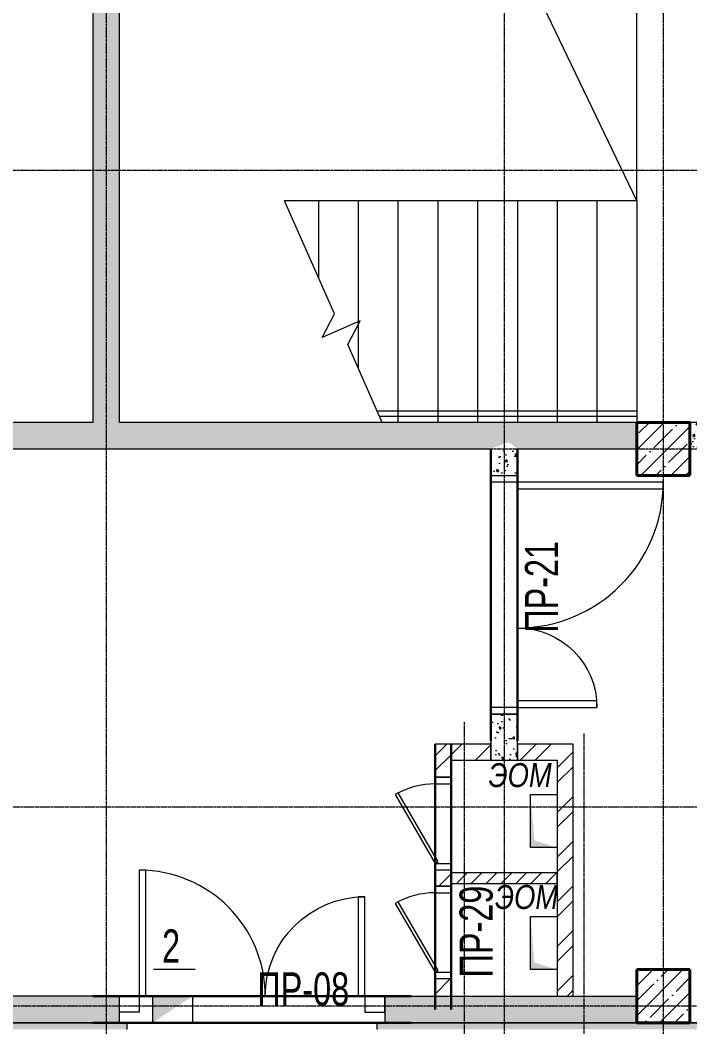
# Model space of a CAD drawing. Header units: millimetres. Extents: x -65509 to 912790, y 446 to 713294.
# Drawn here: x 195847 to 200895, y 195819 to 203407 of the extents above; entities that cross this region are included whole.
import ezdxf
from ezdxf.enums import TextEntityAlignment as Align

# ---------------------------------------------------------------- set-up
doc = ezdxf.new("R2010")
doc.units = ezdxf.units.MM
doc.linetypes.add('CENTER2', pattern=[28.575, 19.05, -3.175, 3.175, -3.175])
doc.linetypes.add('HIDDEN2', pattern=[4.7625, 3.175, -1.5875])
for name, color, linetype, lineweight in [('АР_Двери', 5, 'Continuous', 9), ('АР_Двери_витраж', 250, 'Continuous', 9), ('АР_Колонны', 250, 'Continuous', 30), ('АР_Отв. марка', 250, 'Continuous', 9), ('АР_Стены ЖБ', 250, 'Continuous', 35), ('АР_Стены кирпич', 250, 'Continuous', 20), ('АР_Стены ПЕНОблок', 250, 'Continuous', 20), ('АР_Стены_дефшов', 250, 'Continuous', 0), ('АР_Ф_ЛК', 250, 'Continuous', 5), ('АР_Штриховка', 250, 'Continuous', 0), ('Двери кабины', 250, 'Continuous', 0), ('РД_Оси_100', 250, 'Continuous', 0), ('СС_Отверстия', 250, 'Continuous', 9), ('ЭОМ_отверстия', 250, 'Continuous', 5)]:
    doc.layers.add(name, color=color, linetype=linetype, lineweight=lineweight)
for name, color, linetype in [('ЛК_Открытая', 250, 'Continuous'), ('РД_Витраж_вн', 250, 'Continuous'), ('РД_Перемычка инж проемов', 250, 'Continuous')]:
    doc.layers.add(name, color=color, linetype=linetype)
doc.layers.add('РД_Проем', color=250, linetype='Continuous', lineweight=0, plot=False)
doc.layers.add('РД_проем_инж перемыч_подсчет', color=250, linetype='Continuous', lineweight=30, plot=False)
doc.styles.add('Arial0', font='arial.ttf')
doc.styles.add('MtXpl_Arial_Narrow', font='ARIALNI.TTF')
doc.styles.add('ккк', font='isocpeur.ttf', dxfattribs={"width": 0.85, "oblique": 15})
pattern_1 = [(45, (142195.16, 127275.07), (-112.2532, 112.2532), []), (45, (142307.41, 127275.07), (-112.2532, 112.2532), [198.4375, -39.6875, 0, -39.6875])]

# ---------------------------------------------------------------- blocks, each defined once
blk = doc.blocks.new('СОШ_2200_АР_ОСИ_М100_28.05.24')
at = {"layer": 'РД_Оси_100', "linetype": 'CENTER2'}
for p, q in [((-5954.958, 75000), (119910, 75000)), ((-5954.958, 72900), (95715.503, 72900))]:
    blk.add_line(p, q, dxfattribs=at)
for points in [[(54300, 139938.679), (54300, -6155)], [(57300, 139938.679), (57300, -6155)], [(58500, 139938.679), (58500, -6155)], [(57000, 70839.76), (57000, -5755), (56700, -6155)], [(57900, 70753.904), (57900, -6155)], [(119910, 70200), (-5954.958, 70200)], [(95715.503, 68700), (-5454.958, 68700), (-5954.958, 68850)]]:
    blk.add_lwpolyline(points, dxfattribs=at)
blk = doc.blocks.new('otv')
at = {"linetype": 'Continuous'}
blk.add_lwpolyline([(0, -1), (0, 0), (1, 0), (1, -1)], close=True, dxfattribs=at)
blk.add_solid([(0, -1), (0, 0), (0.135, -0.137), (1, 0)], dxfattribs=at)
blk = doc.blocks.new('ЛК_открытая 1 эт 1500')
at = {"layer": 'АР_Ф_ЛК', "color": 5, "lineweight": 0}
for p, q in [((-920, 0), (-920, 2654.3)), ((-920, 2400), (-343.1, 2400)), ((-920, 2100), (337.5, 2100)), ((665, 0), (665, 1955.7)), ((705, 0), (705, 1938)), ((750, 0), (750, 1918.2)), ((-920, 1800), (750, 1800)), ((-920, 1500), (750, 1500)), ((-920, 1200), (750, 1200)), ((-920, 900), (750, 900)), ((-920, 600), (750, 600)), ((-920, 300), (750, 300)), ((-920, 0), (750, 0))]:
    blk.add_line(p, q, dxfattribs=at)
blk.add_lwpolyline([(750, 1918.2), (161.9, 2177.4), (-15.5, 2084.9), (110.5, 2370.8), (-66.9, 2278.2), (-920, 2654.3)], dxfattribs=at)
at = {"layer": 'АР_Ф_ЛК', "lineweight": 0}
blk.add_lwpolyline([(-85, 2070.6, 0, 150, 0), (-85, 1604.4, 0, 0, 0), (-85, 0, 0, 0, 0)], format="xyseb", dxfattribs=at)
blk = doc.blocks.new('MOK-МаркаПроема инж.')
blk.add_line((-1.328, -1.754), (1.802, -1.754))
at = {"color": 0, "style": 'Arial0', "width": 0.7}
blk.add_attdef('АР-ПРОЕМ:Коробка', text='', height=2.5, dxfattribs=at).set_placement((0, 0), align=Align.MIDDLE)
blk = doc.blocks.new('MOK-МаркаПеремычки')
at = {"color": 0, "style": 'ккк', "oblique": 15, "width": 0.85}
blk.add_attdef('АР-ПРОЕМ:ПЕРЕМЫЧКА', text='', height=2.5, dxfattribs=at).set_placement((0, 0), align=Align.MIDDLE)

msp = doc.modelspace()

# ---------------------------------------------------------------- hatches: boundary and pattern name
at = {"layer": 'АР_Штриховка', "linetype": 'Continuous', "lineweight": 0}
h = msp.add_hatch(dxfattribs=at)
h.set_pattern_fill('AR-CONC', color=256, angle=-315, style=0)
h.set_pattern_definition([(95, (142195.16, 127275.07), (140.09465, 117.55338), [19.05, -209.55]), (40, (142195.16, 127275.07), (-160.01845, 110.17673), [15.24, -167.6406]), (145.45144, (142206.83, 127284.87), (-19.9238, 227.7301), [16.19, -178.09024]), (91.1842, (142159.24, 127311), (221.41024, 161.9534), [28.575, -314.325]), (141.63556, (142177.7, 127324.5), (-7.0866, 342.82676), [24.285, -267.1356]), (36.18415, (142159.24, 127311), (-7.0866, 342.8268), [22.86, -251.4597]), (66, (142186.18, 127319.97), (179.51998, 34.89515), [19.05, -209.55]), (11, (142186.18, 127319.97), (-86.53993, 173.9412), [15.24, -167.64]), (116.45145, (142201.14, 127322.88), (92.98005, 208.83634), [16.19, -178.08994]), (82.5, (142195.16, 127275.07), (-57.60547, 61.973414), [0, -165.608, 0, -170.18, 0, -168.275]), (52.5, (142195.16, 127275.07), (-23.58973, 118.087), [0, -97.028, 0, -161.798, 0, -64.135]), (12.5, (142155.105, 127235.02), (99.927863, 91.826196), [0, -63.5, 0, -198.12, 0, -262.89]), (2.5, (142137.14, 127217.06), (86.7639, 122.72239), [0, -82.55, 0, -131.572, 0, -186.69])])
h.paths.add_polyline_path([(196595.157, 217825.073), (196461.824, 217875.073), (196395.157, 217825.073), (196395.157, 210025.073), (196595.157, 210025.073)], flags=0)
h.paths.add_polyline_path([(196595.157, 209325.073), (196395.157, 209325.073), (196395.157, 200375.073), (196461.824, 200325.073), (196595.157, 200375.073)], flags=0)
h = msp.add_hatch(dxfattribs=at)
h.set_pattern_fill('AR-CONC', color=256, angle=-315, style=0)
h.set_pattern_definition([(95, (142195.16, 127275.07), (140.09465, 117.55338), [19.05, -209.55]), (40, (142195.16, 127275.07), (-160.01845, 110.17673), [15.24, -167.6406]), (145.45144, (142206.83, 127284.87), (-19.9238, 227.7301), [16.19, -178.09024]), (91.1842, (142159.24, 127311), (221.41024, 161.9534), [28.575, -314.325]), (141.63556, (142177.7, 127324.5), (-7.0866, 342.8268), [24.285, -267.1356]), (36.18415, (142159.24, 127311), (-7.0866, 342.8268), [22.86, -251.4597]), (66, (142186.18, 127319.97), (179.51998, 34.89515), [19.05, -209.55]), (11, (142186.18, 127319.97), (-86.53993, 173.9412), [15.24, -167.64]), (116.45145, (142201.14, 127322.88), (92.98005, 208.83634), [16.19, -178.08994]), (82.5, (142195.16, 127275.07), (-57.60547, 61.973414), [0, -165.608, 0, -170.18, 0, -168.275]), (52.5, (142195.16, 127275.07), (-23.58973, 118.087), [0, -97.028, 0, -161.798, 0, -64.135]), (12.5, (142155.105, 127235.02), (99.927863, 91.826196), [0, -63.5, 0, -198.12, 0, -262.89]), (2.5, (142137.14, 127217.06), (86.7639, 122.7224), [0, -82.55, 0, -131.572, 0, -186.69])])
h.paths.add_polyline_path([(200495.157, 200175.073), (200495.157, 200375.073), (199595.157, 200375.073), (199528.491, 200225.073), (199595.157, 200175.073)], flags=0)
h.paths.add_polyline_path([(199395.157, 200175.073), (199528.491, 200225.073), (199595.157, 200375.073), (196595.157, 200375.073), (196461.824, 200325.073), (196395.157, 200175.073)], flags=0)
h.paths.add_polyline_path([(196395.157, 200175.073), (196461.824, 200325.073), (196395.157, 200375.073), (195495.157, 200375.073), (195495.157, 200175.073)], flags=0)
at = {"layer": 'АР_Штриховка', "linetype": 'Continuous', "lineweight": 5}
h = msp.add_hatch(dxfattribs=at)
h.set_pattern_fill('ANSI35', color=256, scale=25, style=0)
h.set_pattern_definition(pattern_1)
h.paths.add_polyline_path([(200495.157, 199975.073), (200895.157, 199975.073), (200895.157, 200375.073), (200495.157, 200375.073)], flags=0)
at = {"layer": 'АР_Штриховка', "linetype": 'Continuous', "lineweight": 0}
h = msp.add_hatch(dxfattribs=at)
h.set_pattern_fill('AR-CONC', color=256, angle=-315, style=0)
h.set_pattern_definition([(95, (142195.16, 127275.07), (140.09465, 117.55338), [19.05, -209.55]), (40, (142195.16, 127275.07), (-160.01845, 110.17673), [15.24, -167.6406]), (145.45144, (142206.83, 127284.87), (-19.9238, 227.7301), [16.19, -178.09024]), (91.1842, (142159.24, 127311), (221.41024, 161.9534), [28.575, -314.325]), (141.63556, (142177.7, 127324.5), (-7.0866, 342.8268), [24.285, -267.1356]), (36.18415, (142159.24, 127311), (-7.0866, 342.8268), [22.86, -251.4597]), (66, (142186.18, 127319.97), (179.51998, 34.89515), [19.05, -209.55]), (11, (142186.18, 127319.97), (-86.53993, 173.9412), [15.24, -167.64]), (116.45145, (142201.14, 127322.88), (92.98005, 208.83634), [16.19, -178.08994]), (82.5, (142195.16, 127275.07), (-57.60547, 61.973414), [0, -165.608, 0, -170.18, 0, -168.275]), (52.5, (142195.16, 127275.07), (-23.58973, 118.087), [0, -97.028, 0, -161.798, 0, -64.135]), (12.5, (142155.105, 127235.02), (99.927863, 91.826196), [0, -63.5, 0, -198.12, 0, -262.89]), (2.5, (142137.14, 127217.06), (86.7639, 122.7224), [0, -82.55, 0, -131.572, 0, -186.69])])
h.paths.add_polyline_path([(204195.157, 200175.073), (204195.157, 200375.073), (203895.157, 200375.073), (203895.157, 200175.073)], flags=0)
h.paths.add_polyline_path([(202095.157, 200175.073), (202095.157, 200375.073), (200895.157, 200375.073), (200895.157, 200175.073)], flags=0)
h = msp.add_hatch(dxfattribs=at)
h.set_pattern_fill('AR-CONC', color=256, angle=45, style=0)
h.set_pattern_definition([(95, (142195.16, 127275.07), (140.09465, 117.55338), [19.05, -209.55]), (40, (142195.16, 127275.07), (-160.01845, 110.17673), [15.24, -167.6406]), (145.45144, (142206.83, 127284.87), (-19.9238, 227.7301), [16.19, -178.09024]), (91.1842, (142159.24, 127311), (221.41024, 161.9534), [28.575, -314.325]), (141.63556, (142177.7, 127324.5), (-7.0866, 342.8268), [24.285, -267.1356]), (36.18415, (142159.24, 127311), (-7.0866, 342.8268), [22.86, -251.4597]), (66, (142186.18, 127319.97), (179.51998, 34.89515), [19.05, -209.55]), (11, (142186.18, 127319.97), (-86.53993, 173.9412), [15.24, -167.64]), (116.45145, (142201.14, 127322.88), (92.98005, 208.83634), [16.19, -178.08994]), (82.5, (142195.16, 127275.07), (-57.60547, 61.973414), [0, -165.608, 0, -170.18, 0, -168.275]), (52.5, (142195.16, 127275.07), (-23.58973, 118.087), [0, -97.028, 0, -161.798, 0, -64.135]), (12.5, (142155.105, 127235.02), (99.927863, 91.826196), [0, -63.5, 0, -198.12, 0, -262.89]), (2.5, (142137.14, 127217.06), (86.7639, 122.7224), [0, -82.55, 0, -131.572, 0, -186.69])])
h.paths.add_polyline_path([(199395.157, 197830.075), (199595.157, 197830.075), (199595.157, 198175.073), (199395.157, 198175.073)], flags=0)
h.paths.add_polyline_path([(199395.157, 199975.073), (199595.157, 199975.073), (199595.157, 200175.073), (199528.491, 200225.073), (199395.157, 200175.073)], flags=0)
h = msp.add_hatch(dxfattribs=at)
h.set_pattern_fill('ANSI32', color=256, scale=25, style=0)
h.set_pattern_definition([(45, (142195.16, 127275.07), (-168.3798, 168.3798), []), (45, (142307.4, 127275.07), (-168.3798, 168.3798), [])])
h.paths.add_polyline_path([(198975.157, 196050.074), (199095.157, 196050.074), (199095.157, 196180.073), (198975.157, 196180.073)], flags=0)
h.paths.add_polyline_path([(198975.157, 196880.073), (199095.157, 196880.073), (199095.157, 196900.073), (199095.157, 196980.073), (198975.157, 196980.073)], flags=0)
h.paths.add_polyline_path([(199095.157, 197000.073), (198975.157, 197000.073), (198975.157, 196980.073), (199095.157, 196980.073)], flags=0)
h.paths.add_polyline_path([(198975.158, 197700.073), (199095.158, 197700.073), (199095.158, 197950.074), (198975.158, 197950.074)], flags=0)
h = msp.add_hatch(dxfattribs=at)
h.set_pattern_fill('ANSI32', color=256, scale=25, angle=-359.9999999, style=0)
h.set_pattern_definition([(45, (142195.16, 127275.07), (-168.3798, 168.3798), []), (45, (142307.4, 127275.07), (-168.3798, 168.3798), [])])
h.paths.add_polyline_path([(199095.157, 197950.075), (199095.157, 197830.075), (199395.161, 197830.075), (199395.161, 197950.075)], flags=0)
h = msp.add_hatch(dxfattribs=at)
h.set_pattern_fill('ANSI32', color=256, scale=25, style=0)
h.set_pattern_definition([(45, (142195.16, 127275.07), (-168.3798, 168.3798), []), (45, (142307.4, 127275.07), (-168.3798, 168.3798), [])])
h.paths.add_polyline_path([(199895.157, 197830.075), (200015.157, 197950.075), (199595.157, 197950.075), (199595.157, 197830.075)], flags=0)
h = msp.add_hatch(dxfattribs=at)
h.set_pattern_fill('ANSI32', color=256, scale=25, angle=-360, style=0)
h.set_pattern_definition([(45, (142195.16, 127275.07), (-168.3798, 168.3798), []), (45, (142307.4, 127275.07), (-168.3798, 168.3798), [])])
h.paths.add_polyline_path([(200015.157, 197950.075), (199895.157, 197830.075), (199895.157, 196050.074), (200015.157, 196050.074)], flags=0)
at = {"layer": 'АР_Штриховка', "linetype": 'Continuous', "lineweight": 0, "ltscale": 0.5}
h = msp.add_hatch(dxfattribs=at)
h.set_pattern_fill('ANSI31', color=256, scale=25, angle=-360, style=0)
h.set_pattern_definition([(45, (142195.16, 127275.07), (-56.1266, 56.1266), [])])
h.paths.add_polyline_path([(199895.157, 196900.073), (199895.157, 196980.073), (199095.157, 196980.073), (199095.157, 196900.073)], flags=0)
at = {"layer": 'АР_Штриховка', "linetype": 'Continuous', "lineweight": 5}
h = msp.add_hatch(dxfattribs=at)
h.set_pattern_fill('ANSI35', color=256, scale=25, style=0)
h.set_pattern_definition(pattern_1)
h.paths.add_polyline_path([(200495.157, 195850.073), (200895.157, 195850.073), (200895.157, 196250.073), (200495.157, 196250.073)], flags=0)
at = {"layer": 'АР_Штриховка', "linetype": 'Continuous', "lineweight": 0}
h = msp.add_hatch(dxfattribs=at)
h.set_pattern_fill('AR-CONC', color=256, angle=-315, style=0)
h.set_pattern_definition([(95, (142195.16, 127275.07), (140.09465, 117.55338), [19.05, -209.55]), (40, (142195.16, 127275.07), (-160.01845, 110.17673), [15.24, -167.6406]), (145.45144, (142206.83, 127284.87), (-19.9238, 227.7301), [16.19, -178.09024]), (91.1842, (142159.24, 127311), (221.41024, 161.9534), [28.575, -314.325]), (141.63556, (142177.7, 127324.5), (-7.0866, 342.8268), [24.285, -267.1356]), (36.18415, (142159.24, 127311), (-7.0866, 342.8268), [22.86, -251.4597]), (66, (142186.18, 127319.97), (179.51998, 34.89515), [19.05, -209.55]), (11, (142186.18, 127319.97), (-86.53993, 173.9412), [15.24, -167.64]), (116.45145, (142201.14, 127322.88), (92.98005, 208.83634), [16.19, -178.08994]), (82.5, (142195.16, 127275.07), (-57.60547, 61.973414), [0, -165.608, 0, -170.18, 0, -168.275]), (52.5, (142195.16, 127275.07), (-23.58973, 118.087), [0, -97.028, 0, -161.798, 0, -64.135]), (12.5, (142155.105, 127235.02), (99.927863, 91.826196), [0, -63.5, 0, -198.12, 0, -262.89]), (2.5, (142137.14, 127217.06), (86.7639, 122.7224), [0, -82.55, 0, -131.572, 0, -186.69])])
h.paths.add_polyline_path([(200495.155, 195850.075), (200495.155, 196050.075), (199895.157, 196050.074), (199895.158, 195850.074)], flags=0)
h.paths.add_polyline_path([(199895.158, 195850.074), (199895.157, 196050.074), (198595.157, 196050.074), (198595.158, 195850.074)], flags=0)
h.paths.add_polyline_path([(196595.157, 195850.073), (196595.157, 196050.073), (195495.157, 196050.073), (195495.158, 195850.073)], flags=0)
h = msp.add_hatch(dxfattribs=at)
h.set_pattern_fill('AR-CONC', color=256, angle=45, style=0)
h.set_pattern_definition([(95, (142195.16, 127275.07), (140.09465, 117.55338), [19.05, -209.55]), (40, (142195.16, 127275.07), (-160.01845, 110.17673), [15.24, -167.6406]), (145.45144, (142206.83, 127284.87), (-19.9238, 227.7301), [16.19, -178.09024]), (91.1842, (142159.24, 127311), (221.41024, 161.9534), [28.575, -314.325]), (141.63556, (142177.7, 127324.5), (-7.0866, 342.8268), [24.285, -267.1356]), (36.18415, (142159.24, 127311), (-7.0866, 342.8268), [22.86, -251.4597]), (66, (142186.18, 127319.97), (179.51998, 34.89515), [19.05, -209.55]), (11, (142186.18, 127319.97), (-86.53993, 173.9412), [15.24, -167.64]), (116.45145, (142201.14, 127322.88), (92.98005, 208.83634), [16.19, -178.08994]), (82.5, (142195.16, 127275.07), (-57.60547, 61.973414), [0, -165.608, 0, -170.18, 0, -168.275]), (52.5, (142195.16, 127275.07), (-23.58973, 118.087), [0, -97.028, 0, -161.798, 0, -64.135]), (12.5, (142155.105, 127235.02), (99.927863, 91.826196), [0, -63.5, 0, -198.12, 0, -262.89]), (2.5, (142137.14, 127217.06), (86.7639, 122.7224), [0, -82.55, 0, -131.572, 0, -186.69])])
h.paths.add_polyline_path([(204195.155, 195850.073), (204195.155, 196050.073), (200895.157, 196050.074), (200895.157, 195850.074)], flags=0)
h = msp.add_hatch(dxfattribs=at)
h.set_pattern_fill('HONEY', color=256, scale=10, style=0)
h.set_pattern_definition([(360, (142195.157, 127275.073), (47.625, 27.4963064), [31.75, -63.5]), (120, (142195.157, 127275.073), (-47.625, 27.496307), [31.75, -63.5]), (60, (142195.157, 127275.073), (1e-07, 54.992613), [-63.5, 31.75])])
h.paths.add_polyline_path([(187895.157, 195850.073), (187895.157, 195800.073), (187995.325, 195800.073), (188011.98, 195837.573), (187995.309, 195850.073)], flags=0)
h.paths.add_polyline_path([(188045.309, 195850.073), (188011.98, 195837.573), (187995.325, 195800.073), (196655.157, 195800.073), (196655.157, 195850.073)], flags=0)
h.paths.add_polyline_path([(198535.157, 195850.073), (198535.157, 195800.073), (207995.156, 195800.073), (207995.156, 195850.073)], flags=0)
at = {"layer": 'СС_Отверстия', "linetype": 'Continuous', "lineweight": 5}
for points in [[(197145.157, 196050.073), (196845.157, 196050.073), (196995.157, 195950.073)], [(196845.157, 196050.073), (196845.158, 195850.073), (196995.157, 195950.073)]]:
    msp.add_hatch(color=256, dxfattribs=at).paths.add_polyline_path(points, flags=0)

# ---------------------------------------------------------------- linework, layer by layer
at = {"layer": 'АР_Двери', "linetype": 'Continuous', "lineweight": 9}
for points in [[(199395.157, 199925.073), (199395.157, 199975.073), (199595.157, 199975.073), (199595.157, 199925.073)], [(199595.157, 199925.073), (199595.157, 199875.073), (200695.157, 199875.073), (200695.157, 199925.073)], [(200195.157, 198225.073), (200195.157, 198275.073), (199595.157, 198275.073), (199595.157, 198225.073)], [(199395.157, 198225.073), (199395.157, 198175.073), (199595.157, 198175.073), (199595.157, 198225.073)]]:
    msp.add_lwpolyline(points, close=True, dxfattribs=at)
msp.add_arc((199595.157, 199925.073), 1100, 270, 0, dxfattribs=at)
at = {"layer": 'АР_Двери', "linetype": 'Continuous', "lineweight": 9, "extrusion": (0, 0, -1)}
msp.add_arc((-199595.157, 198225.073), 600, 90, 180, dxfattribs=at)
at = {"layer": 'АР_Двери_витраж', "linetype": 'Continuous', "lineweight": 9}
for points in [[(196745.157, 196050.073), (196795.157, 196050.073), (196795.157, 197000.073), (196745.157, 197000.073)], [(198445.157, 196800.074), (198395.157, 196800.074), (198395.157, 196050.074), (198445.157, 196050.074)], [(196745.157, 195930.073), (196595.157, 195930.073), (196595.157, 196050.073), (196745.157, 196050.073)], [(198445.157, 195930.074), (198595.157, 195930.074), (198595.157, 196050.074), (198445.157, 196050.074)]]:
    msp.add_lwpolyline(points, close=True, dxfattribs=at)
msp.add_arc((196745.157, 196050.073), 950, 0.0000207, 90.0000207, dxfattribs=at)
at = {"layer": 'АР_Двери_витраж', "linetype": 'Continuous', "lineweight": 9, "extrusion": (0, 0, -1)}
msp.add_arc((-198445.157, 196050.074), 750, 359.9999793, 89.9999793, dxfattribs=at)
at = {"layer": 'АР_Колонны', "linetype": 'HIDDEN2', "lineweight": 25}
for p, q in [((200495.157, 200375.073), (200895.157, 200375.073)), ((200495.157, 199975.073), (200495.157, 200375.073)), ((200895.157, 200375.073), (200895.157, 199975.073)), ((200895.157, 199975.073), (200495.157, 199975.073)), ((200495.157, 196250.073), (200895.157, 196250.073)), ((200495.157, 195850.073), (200495.157, 196250.073)), ((200895.157, 196250.073), (200895.157, 195850.073)), ((200895.157, 195850.073), (200495.157, 195850.073))]:
    msp.add_line(p, q, dxfattribs=at)
at = {"layer": 'АР_Колонны', "linetype": 'Continuous', "lineweight": 35}
for p, q in [((200495.157, 200375.073), (200895.157, 200375.073)), ((200495.157, 199975.073), (200495.157, 200375.073)), ((200895.157, 199975.073), (200895.157, 200375.073)), ((200495.157, 199975.073), (200895.157, 199975.073)), ((200495.157, 196250.073), (200895.157, 196250.073)), ((200495.157, 195850.073), (200495.157, 196250.073)), ((200895.157, 195850.073), (200895.157, 196250.073)), ((200495.157, 195850.073), (200895.157, 195850.073))]:
    msp.add_line(p, q, dxfattribs=at)
at = {"layer": 'АР_Стены ЖБ', "linetype": 'Continuous', "lineweight": 40}
for p, q in [((200895.157, 200375.073), (200495.157, 200375.073)), ((200495.157, 200375.073), (200495.157, 199975.073)), ((200895.157, 199975.073), (200895.157, 200375.073)), ((200495.157, 199975.073), (200895.157, 199975.073)), ((200895.157, 196250.073), (200495.157, 196250.073)), ((200495.157, 196250.073), (200495.157, 195850.073)), ((200895.157, 195850.073), (200895.157, 196250.073)), ((200495.157, 195850.073), (200895.157, 195850.073))]:
    msp.add_line(p, q, dxfattribs=at)
at = {"layer": 'АР_Стены кирпич', "linetype": 'Continuous', "lineweight": 20}
for p, q in [((199095.158, 197950.074), (198975.158, 197950.074)), ((198975.158, 197950.074), (198975.158, 197700.073)), ((199095.158, 197950.075), (199095.158, 197830.075)), ((199395.161, 197950.075), (199095.158, 197950.075)), ((199095.158, 197700.073), (199095.158, 197950.074)), ((199395.161, 197830.075), (199395.161, 197950.075)), ((200015.157, 197950.075), (199595.157, 197950.075)), ((199595.157, 197950.075), (199595.157, 197830.075)), ((200015.157, 196050.074), (200015.157, 197950.075)), ((199095.158, 197830.075), (199395.161, 197830.075)), ((199595.157, 197830.075), (199895.157, 197830.075)), ((199895.157, 197830.075), (199895.157, 196050.074)), ((198975.158, 197700.073), (199095.158, 197700.073)), ((199095.157, 197000.073), (198975.157, 197000.073)), ((198975.157, 196880.073), (198975.157, 197000.073)), ((199095.157, 196980.073), (199095.157, 197000.073)), ((199095.157, 196900.073), (199095.157, 196980.073)), ((198975.157, 196880.073), (199095.157, 196880.073)), ((199095.157, 196880.073), (199095.157, 196900.073)), ((199095.157, 196900.073), (199095.157, 196900.073)), ((199095.157, 196180.073), (198975.157, 196180.073)), ((198975.157, 196180.073), (198975.157, 196050.074)), ((199095.157, 196050.074), (199095.157, 196180.073)), ((198975.157, 196050.074), (199095.157, 196050.074)), ((199895.157, 196050.074), (200015.157, 196050.074))]:
    msp.add_line(p, q, dxfattribs=at)
at = {"layer": 'АР_Стены кирпич', "linetype": 'Continuous', "lineweight": 0}
for p, q in [((198975.158, 197700.073), (198975.157, 197000.073)), ((199095.157, 197000.073), (199095.158, 197700.073)), ((198975.157, 196880.073), (198975.157, 196180.073)), ((199095.157, 196180.073), (199095.157, 196880.073))]:
    msp.add_line(p, q, dxfattribs=at)
at = {"layer": 'АР_Стены ПЕНОблок', "linetype": 'Continuous', "lineweight": 20}
for p, q in [((196395.157, 209325.073), (196395.157, 200375.073)), ((196595.157, 200375.073), (196595.157, 209325.073)), ((196395.157, 200375.073), (195495.157, 200375.073)), ((199595.157, 200375.073), (196595.157, 200375.073)), ((200495.157, 200375.073), (199595.157, 200375.073)), ((200495.157, 200175.073), (200495.157, 200375.073)), ((202095.157, 200375.073), (200895.157, 200375.073)), ((200895.157, 200375.073), (200895.157, 200175.073)), ((195495.157, 200175.073), (196395.157, 200175.073)), ((196395.157, 200175.073), (199395.157, 200175.073)), ((199395.157, 200175.073), (199395.157, 199975.073)), ((199595.157, 199975.073), (199595.157, 200175.073)), ((199595.157, 200175.073), (200495.157, 200175.073)), ((199395.157, 199975.073), (199595.157, 199975.073)), ((199595.157, 198175.073), (199395.157, 198175.073)), ((199395.157, 198175.073), (199395.157, 197830.075)), ((199595.157, 197830.075), (199595.157, 198175.073)), ((199395.157, 197830.075), (199595.157, 197830.075)), ((199895.157, 196980.073), (199095.157, 196980.073)), ((199095.157, 196980.073), (199095.157, 196900.073)), ((199895.157, 196900.073), (199895.157, 196980.073)), ((199095.157, 196900.073), (199895.157, 196900.073)), ((196595.157, 196050.073), (195495.157, 196050.073)), ((196595.157, 195850.073), (196595.157, 196050.073)), ((198595.157, 196050.074), (200495.155, 196050.075)), ((198595.157, 196050.074), (198595.158, 195850.074)), ((200495.155, 195850.075), (200495.155, 196050.075)), ((200895.157, 196050.074), (200895.157, 195850.074)), ((195495.158, 195850.073), (196595.157, 195850.073)), ((198595.158, 195850.074), (200495.155, 195850.075)), ((200895.157, 195850.074), (204195.155, 195850.073))]:
    msp.add_line(p, q, dxfattribs=at)
at = {"layer": 'АР_Стены_дефшов', "linetype": 'Continuous', "lineweight": 0}
for p, q in [((196655.157, 195850.073), (188045.309, 195850.073)), ((196655.157, 195800.073), (196655.157, 195850.073)), ((196655.157, 195850.073), (198535.157, 195850.073)), ((198535.157, 195850.073), (198535.157, 195800.073)), ((207995.156, 195850.073), (198535.157, 195850.073))]:
    msp.add_line(p, q, dxfattribs=at)
at = {"layer": 'Двери кабины', "linetype": 'Continuous', "lineweight": 0}
for points in [[(199095.158, 197650.073), (199095.158, 197700.073), (198975.158, 197700.073), (198975.158, 197650.073)], [(198975.157, 197050.073), (198996.808, 197062.573), (198696.808, 197582.189), (198675.158, 197569.689)], [(199095.157, 197050.073), (199095.157, 197000.073), (198975.157, 197000.073), (198975.157, 197050.073)], [(199095.157, 196830.073), (199095.157, 196880.073), (198975.157, 196880.073), (198975.157, 196830.073)], [(198975.157, 196230.073), (198996.808, 196242.573), (198696.808, 196762.189), (198675.157, 196749.689)], [(199095.157, 196230.073), (199095.157, 196180.073), (198975.157, 196180.073), (198975.157, 196230.073)]]:
    msp.add_lwpolyline(points, close=True, dxfattribs=at)
for centre in [(198975.157, 197050.073), (198975.157, 196230.073)]:
    msp.add_arc(centre, 600, 89.9999972, 119.9999972, dxfattribs=at)
at = {"layer": 'ЛК_Открытая', "lineweight": 0}
for q in [(193720.801, 216155.073), (200495.157, 216155.073)]:
    msp.add_line((200495.157, 202045.073), q, dxfattribs=at)
at = {"layer": 'РД_Витраж_вн', "linetype": 'Continuous', "lineweight": -3}
for p, q in [((198595.157, 196050.074), (196595.157, 196050.073)), ((198595.157, 195850.074), (196595.157, 195850.073))]:
    msp.add_line(p, q, dxfattribs=at)
at = {"layer": 'РД_Проем', "linetype": 'Continuous', "lineweight": 0}
for p, q in [((199395.157, 198175.073), (199395.157, 199975.073)), ((199595.157, 198175.073), (199595.157, 199975.073)), ((198975.157, 197000.073), (198975.158, 197700.073)), ((199095.157, 197000.073), (199095.158, 197700.073)), ((198975.157, 196180.073), (198975.157, 196880.073)), ((199095.157, 196180.073), (199095.157, 196880.073)), ((198595.157, 196050.074), (196595.157, 196050.073)), ((198595.157, 195850.074), (196595.157, 195850.073))]:
    msp.add_line(p, q, dxfattribs=at)
at = {"layer": 'РД_проем_инж перемыч_подсчет', "linetype": 'Continuous', "lineweight": 30}
for p, q in [((199395.157, 200175.073), (199395.157, 197975.073)), ((199595.157, 200175.073), (199595.157, 197975.073)), ((198975.158, 197950.074), (198975.157, 195950.074)), ((199095.158, 197950.074), (199095.157, 195950.074)), ((198795.048, 196050.074), (196395.048, 196050.073)), ((198795.048, 195850.074), (196395.048, 195850.073))]:
    msp.add_line(p, q, dxfattribs=at)
at = {"layer": 'СС_Отверстия', "linetype": 'Continuous', "lineweight": 9}
for p, q in [((196845.157, 196050.073), (197145.157, 196050.073)), ((196845.157, 196050.073), (196845.158, 195850.073)), ((197145.157, 196050.073), (197145.158, 195850.073)), ((196845.158, 195850.073), (197145.158, 195850.073))]:
    msp.add_line(p, q, dxfattribs=at)

# ---------------------------------------------------------------- block references
at = {"layer": 'АР_Отв. марка', "linetype": 'Continuous', "lineweight": 9, "xscale": 100, "yscale": 100, "zscale": 100}
msp.add_blockref('MOK-МаркаПроема инж.', (196985.159, 196430.367), dxfattribs=at).add_auto_attribs({'АР-ПРОЕМ:Коробка': '2'})
at = {"layer": 'ЛК_Открытая', "xscale": -1, "rotation": 90}
msp.add_blockref('ЛК_открытая 1 эт 1500', (200495.157, 201125.073), dxfattribs=at)
at = {"layer": 'РД_Оси_100'}
msp.add_blockref('СОШ_2200_АР_ОСИ_М100_28.05.24', (142195.157, 127275.073), dxfattribs=at)
at = {"layer": 'РД_Перемычка инж проемов', "linetype": 'Continuous', "lineweight": -3}
ref = msp.add_blockref('MOK-МаркаПеремычки', (199775.472, 199135.384, 200), dxfattribs=dict(at, xscale=100, yscale=100, zscale=100, rotation=89.99999999999999))
ref.add_attrib('АР-ПРОЕМ:ПЕРЕМЫЧКА', 'ПР-21', dxfattribs={"layer": '0', "color": 0, "height": 250, "rotation": 90, "style": 'Arial0', "width": 0.7}).set_placement((199775.472, 199135.384, 200), align=Align.MIDDLE)
ref = msp.add_blockref('MOK-МаркаПеремычки', (199283.852, 196537.173, 200), dxfattribs=dict(at, xscale=100, yscale=100, zscale=100, rotation=89.99999999999999))
ref.add_attrib('АР-ПРОЕМ:ПЕРЕМЫЧКА', 'ПР-29', dxfattribs={"layer": '0', "color": 0, "height": 250, "rotation": 90, "style": 'Arial0', "width": 0.7}).set_placement((199283.852, 196537.173, 200), align=Align.MIDDLE)
ref = msp.add_blockref('MOK-МаркаПеремычки', (197981.382, 196104.701), dxfattribs=dict(at, xscale=100, yscale=100, zscale=100))
ref.add_attrib('АР-ПРОЕМ:ПЕРЕМЫЧКА', 'ПР-08', dxfattribs={"layer": '0', "color": 0, "height": 250, "style": 'Arial0', "width": 0.7}).set_placement((197981.382, 196104.701), align=Align.MIDDLE)
at = {"layer": 'ЭОМ_отверстия', "xscale": 400, "yscale": 200, "rotation": 90}
for p in [(199695.157, 197170.554), (199695.158, 196250.549)]:
    msp.add_blockref('otv', p, dxfattribs=at)

# ---------------------------------------------------------------- texts
at = {"layer": 'ЭОМ_отверстия', "lineweight": 50, "style": 'MtXpl_Arial_Narrow'}
for p in [(199378.569, 197626.409), (199427.142, 196707.358)]:
    msp.add_text('ЭОМ', height=180, dxfattribs=at).set_placement(p)

doc.saveas('drawing.dxf')
